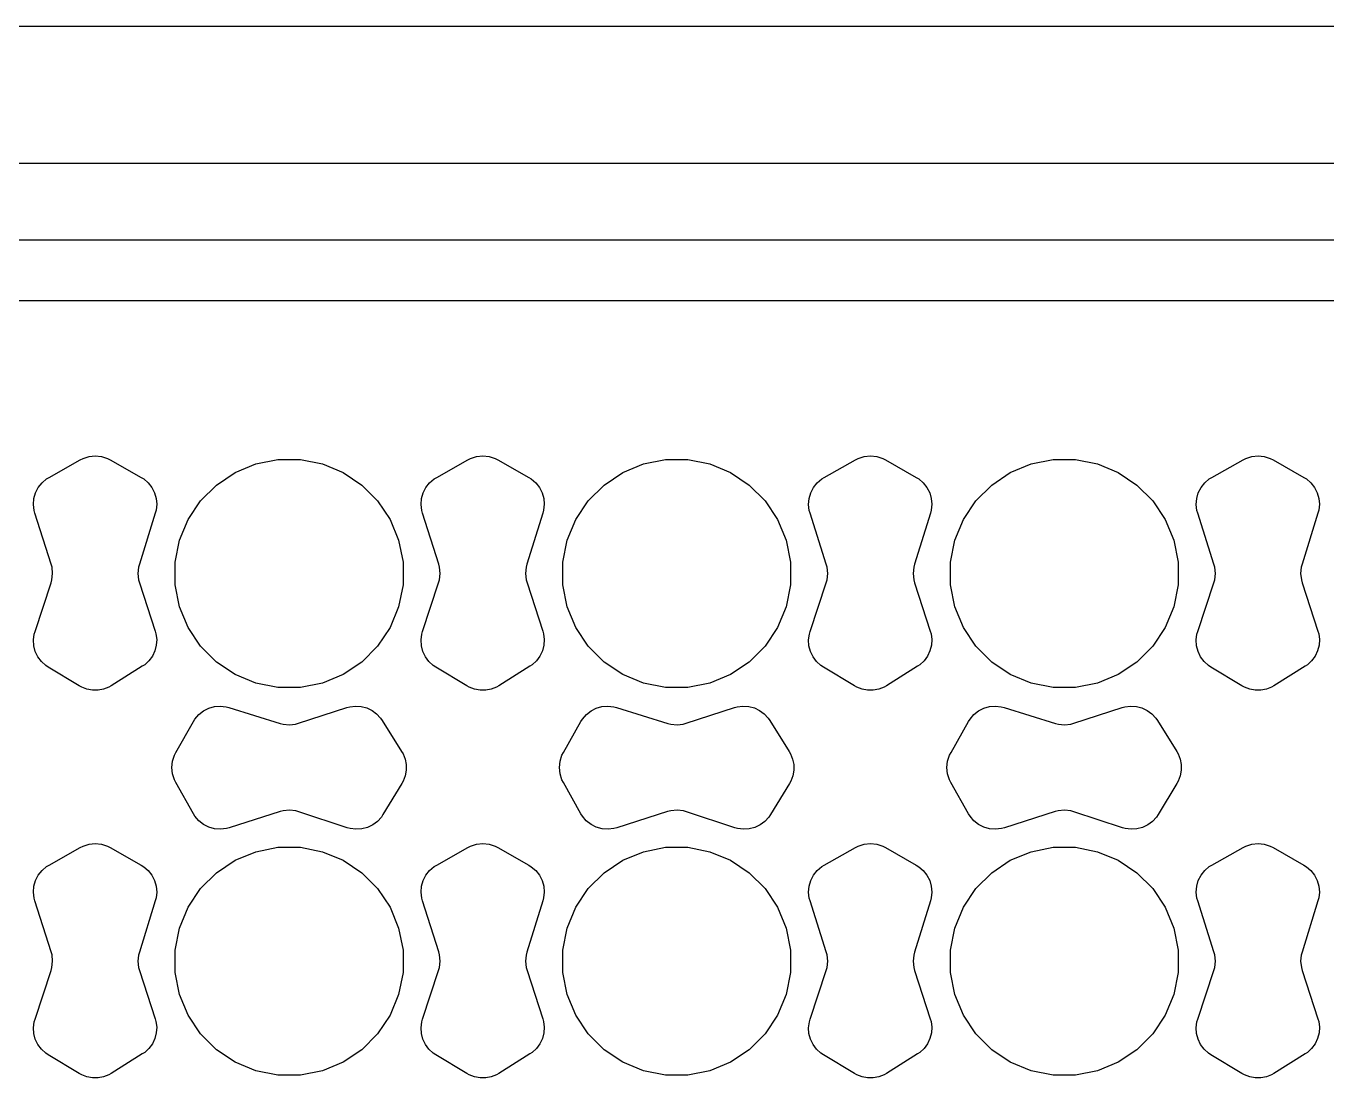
# Model space of a CAD drawing. Header units: millimetres. Extents: x 69 to 174, y -160 to -92.
# Drawn here: x 133.48 to 142, y -98.92 to -92.03 of the extents above; entities that cross this region are included whole.
import ezdxf

# ---------------------------------------------------------------- set-up
doc = ezdxf.new("R2010")
doc.units = ezdxf.units.MM
doc.layers.add('Front', color=13, linetype='CONTINUOUS', true_color=0xc83434)

msp = doc.modelspace()

# ---------------------------------------------------------------- linework, layer by layer
at = {"layer": 'Front', "linetype": 'CONTINUOUS'}
for p, q in [((70.235092, -92.0289), (172.534908, -92.0289)), ((166.520105, -92.9295), (111.308136, -92.9295)), ((111.239143, -93.43), (166.451112, -93.43)), ((166.36827, -93.83), (111.239143, -93.83)), ((133.629016, -94.986125), (133.833485, -94.871255)), ((133.833485, -94.871255), (133.851686, -94.861613)), ((133.851686, -94.861613), (133.890954, -94.849202)), ((133.890954, -94.849202), (133.931929, -94.845074)), ((133.931929, -94.845074), (133.972883, -94.849402)), ((133.972883, -94.849402), (134.01209, -94.862004)), ((134.01209, -94.862004), (134.030246, -94.871731)), ((134.030246, -94.871731), (134.232259, -94.986511)), ((134.984286, -94.898204), (135.128487, -94.86952)), ((135.128487, -94.86952), (135.275513, -94.86952)), ((135.275513, -94.86952), (135.419714, -94.898204)), ((136.169016, -94.986125), (136.373485, -94.871255)), ((136.373485, -94.871255), (136.391686, -94.861613)), ((136.391686, -94.861613), (136.430954, -94.849202)), ((136.430954, -94.849202), (136.471929, -94.845074)), ((136.471929, -94.845074), (136.512883, -94.849402)), ((136.512883, -94.849402), (136.55209, -94.862004)), ((136.55209, -94.862004), (136.570246, -94.871731)), ((136.570246, -94.871731), (136.772259, -94.986511)), ((137.524286, -94.898204), (137.668487, -94.86952)), ((137.668487, -94.86952), (137.815513, -94.86952)), ((137.815513, -94.86952), (137.959714, -94.898204)), ((138.709016, -94.986125), (138.913485, -94.871255)), ((138.913485, -94.871255), (138.931686, -94.861613)), ((138.931686, -94.861613), (138.970954, -94.849202)), ((138.970954, -94.849202), (139.011929, -94.845074)), ((139.011929, -94.845074), (139.052883, -94.849402)), ((139.052883, -94.849402), (139.09209, -94.862004)), ((139.09209, -94.862004), (139.110246, -94.871731)), ((139.110246, -94.871731), (139.312259, -94.986511)), ((140.064286, -94.898204), (140.208487, -94.86952)), ((140.208487, -94.86952), (140.355513, -94.86952)), ((140.355513, -94.86952), (140.499714, -94.898204)), ((141.249016, -94.986125), (141.453485, -94.871255)), ((141.453485, -94.871255), (141.471686, -94.861613)), ((141.471686, -94.861613), (141.510954, -94.849202)), ((141.510954, -94.849202), (141.551929, -94.845074)), ((141.551929, -94.845074), (141.592883, -94.849402)), ((141.592883, -94.849402), (141.63209, -94.862004)), ((141.63209, -94.862004), (141.650246, -94.871731)), ((141.650246, -94.871731), (141.852259, -94.986511)), ((134.726205, -95.036151), (134.848452, -94.954468)), ((134.848452, -94.954468), (134.984286, -94.898204)), ((135.419714, -94.898204), (135.555548, -94.954468)), ((135.555548, -94.954468), (135.677795, -95.036151)), ((137.266205, -95.036151), (137.388452, -94.954468)), ((137.388452, -94.954468), (137.524286, -94.898204)), ((137.959714, -94.898204), (138.095548, -94.954468)), ((138.095548, -94.954468), (138.217795, -95.036151)), ((139.806205, -95.036151), (139.928452, -94.954468)), ((139.928452, -94.954468), (140.064286, -94.898204)), ((140.499714, -94.898204), (140.635548, -94.954468)), ((140.635548, -94.954468), (140.757795, -95.036151)), ((133.540465, -95.086983), (133.558275, -95.052189)), ((133.558275, -95.052189), (133.582498, -95.021511)), ((133.582498, -95.021511), (133.612212, -94.996116)), ((133.612212, -94.996116), (133.629016, -94.986125)), ((134.232259, -94.986511), (134.24887, -94.996465)), ((134.24887, -94.996465), (134.278234, -95.021702)), ((134.278234, -95.021702), (134.3022, -95.052113)), ((134.3022, -95.052113), (134.319872, -95.086563)), ((134.622242, -95.140114), (134.726205, -95.036151)), ((135.677795, -95.036151), (135.781758, -95.140114)), ((136.080465, -95.086983), (136.098275, -95.052189)), ((136.098275, -95.052189), (136.122498, -95.021511)), ((136.122498, -95.021511), (136.152212, -94.996116)), ((136.152212, -94.996116), (136.169016, -94.986125)), ((136.772259, -94.986511), (136.78887, -94.996465)), ((136.78887, -94.996465), (136.818234, -95.021702)), ((136.818234, -95.021702), (136.8422, -95.052113)), ((136.8422, -95.052113), (136.859872, -95.086563)), ((137.162242, -95.140114), (137.266205, -95.036151)), ((138.217795, -95.036151), (138.321758, -95.140114)), ((138.620465, -95.086983), (138.638275, -95.052189)), ((138.638275, -95.052189), (138.662498, -95.021511)), ((138.662498, -95.021511), (138.692212, -94.996116)), ((138.692212, -94.996116), (138.709016, -94.986125)), ((139.312259, -94.986511), (139.32887, -94.996465)), ((139.32887, -94.996465), (139.358234, -95.021702)), ((139.358234, -95.021702), (139.3822, -95.052113)), ((139.3822, -95.052113), (139.399872, -95.086563)), ((139.702242, -95.140114), (139.806205, -95.036151)), ((140.757795, -95.036151), (140.861758, -95.140114)), ((141.160465, -95.086983), (141.178275, -95.052189)), ((141.178275, -95.052189), (141.202498, -95.021511)), ((141.202498, -95.021511), (141.232212, -94.996116)), ((141.232212, -94.996116), (141.249016, -94.986125)), ((141.852259, -94.986511), (141.86887, -94.996465)), ((141.86887, -94.996465), (141.898234, -95.021702)), ((141.898234, -95.021702), (141.9222, -95.052113)), ((141.9222, -95.052113), (141.939872, -95.086563)), ((133.52652, -95.163527), (133.529744, -95.124572)), ((133.529744, -95.124572), (133.540465, -95.086983)), ((134.319872, -95.086563), (134.330592, -95.123769)), ((134.330592, -95.123769), (134.333959, -95.162341)), ((134.540559, -95.262361), (134.622242, -95.140114)), ((135.781758, -95.140114), (135.863441, -95.262361)), ((136.06652, -95.163527), (136.069744, -95.124572)), ((136.069744, -95.124572), (136.080465, -95.086983)), ((136.859872, -95.086563), (136.870592, -95.123769)), ((136.870592, -95.123769), (136.873959, -95.162341)), ((137.080559, -95.262361), (137.162242, -95.140114)), ((138.321758, -95.140114), (138.403441, -95.262361)), ((138.60652, -95.163527), (138.609744, -95.124572)), ((138.609744, -95.124572), (138.620465, -95.086983)), ((139.399872, -95.086563), (139.410592, -95.123769)), ((139.410592, -95.123769), (139.413959, -95.162341)), ((139.620559, -95.262361), (139.702242, -95.140114)), ((140.861758, -95.140114), (140.943441, -95.262361)), ((141.14652, -95.163527), (141.149744, -95.124572)), ((141.149744, -95.124572), (141.160465, -95.086983)), ((141.939872, -95.086563), (141.950592, -95.123769)), ((141.950592, -95.123769), (141.953959, -95.162341)), ((133.530915, -95.202367), (133.52652, -95.163527)), ((133.53639, -95.221134), (133.530915, -95.202367)), ((133.642342, -95.554126), (133.53639, -95.221134)), ((134.324538, -95.219463), (134.220689, -95.555445)), ((134.329849, -95.200841), (134.324538, -95.219463)), ((134.333959, -95.162341), (134.329849, -95.200841)), ((136.070915, -95.202367), (136.06652, -95.163527)), ((136.07639, -95.221134), (136.070915, -95.202367)), ((136.182342, -95.554126), (136.07639, -95.221134)), ((136.864538, -95.219463), (136.760689, -95.555445)), ((136.869849, -95.200841), (136.864538, -95.219463)), ((136.873959, -95.162341), (136.869849, -95.200841)), ((138.610915, -95.202367), (138.60652, -95.163527)), ((138.61639, -95.221134), (138.610915, -95.202367)), ((138.722342, -95.554126), (138.61639, -95.221134)), ((139.404538, -95.219463), (139.300689, -95.555445)), ((139.409849, -95.200841), (139.404538, -95.219463)), ((139.413959, -95.162341), (139.409849, -95.200841)), ((141.150915, -95.202367), (141.14652, -95.163527)), ((141.15639, -95.221134), (141.150915, -95.202367)), ((141.262342, -95.554126), (141.15639, -95.221134)), ((141.944538, -95.219463), (141.840689, -95.555445)), ((141.949849, -95.200841), (141.944538, -95.219463)), ((141.953959, -95.162341), (141.949849, -95.200841)), ((134.484295, -95.398195), (134.540559, -95.262361)), ((135.863441, -95.262361), (135.919705, -95.398195)), ((137.024295, -95.398195), (137.080559, -95.262361)), ((138.403441, -95.262361), (138.459705, -95.398195)), ((139.564295, -95.398195), (139.620559, -95.262361)), ((140.943441, -95.262361), (140.999705, -95.398195)), ((134.455611, -95.542396), (134.484295, -95.398195)), ((135.919705, -95.398195), (135.948389, -95.542396)), ((136.995611, -95.542396), (137.024295, -95.398195)), ((138.459705, -95.398195), (138.488389, -95.542396)), ((139.535611, -95.542396), (139.564295, -95.398195)), ((140.999705, -95.398195), (141.028389, -95.542396)), ((133.648166, -95.574225), (133.642342, -95.554126)), ((133.652305, -95.615857), (133.648166, -95.574225)), ((134.215122, -95.575131), (134.211224, -95.615848)), ((134.220689, -95.555445), (134.215122, -95.575131)), ((134.455611, -95.689422), (134.455611, -95.542396)), ((135.948389, -95.542396), (135.948389, -95.689422)), ((136.188166, -95.574225), (136.182342, -95.554126)), ((136.192305, -95.615857), (136.188166, -95.574225)), ((136.755122, -95.575131), (136.751224, -95.615848)), ((136.760689, -95.555445), (136.755122, -95.575131)), ((136.995611, -95.689422), (136.995611, -95.542396)), ((138.488389, -95.542396), (138.488389, -95.689422)), ((138.728166, -95.574225), (138.722342, -95.554126)), ((138.732305, -95.615857), (138.728166, -95.574225)), ((139.295122, -95.575131), (139.291224, -95.615848)), ((139.300689, -95.555445), (139.295122, -95.575131)), ((139.535611, -95.689422), (139.535611, -95.542396)), ((141.028389, -95.542396), (141.028389, -95.689422)), ((141.268166, -95.574225), (141.262342, -95.554126)), ((141.272305, -95.615857), (141.268166, -95.574225)), ((141.835122, -95.575131), (141.831224, -95.615848)), ((141.840689, -95.555445), (141.835122, -95.575131)), ((133.641672, -95.677475), (133.647715, -95.657441)), ((133.647715, -95.657441), (133.652305, -95.615857)), ((134.211224, -95.615848), (134.215666, -95.656509)), ((134.215666, -95.656509), (134.221496, -95.676118)), ((136.181672, -95.677475), (136.187715, -95.657441)), ((136.187715, -95.657441), (136.192305, -95.615857)), ((136.751224, -95.615848), (136.755666, -95.656509)), ((136.755666, -95.656509), (136.761496, -95.676118)), ((138.721672, -95.677475), (138.727715, -95.657441)), ((138.727715, -95.657441), (138.732305, -95.615857)), ((139.291224, -95.615848), (139.295666, -95.656509)), ((139.295666, -95.656509), (139.301496, -95.676118)), ((141.261672, -95.677475), (141.267715, -95.657441)), ((141.267715, -95.657441), (141.272305, -95.615857)), ((141.831224, -95.615848), (141.835666, -95.656509)), ((141.835666, -95.656509), (141.841496, -95.676118)), ((133.536903, -95.994774), (133.641672, -95.677475)), ((134.221496, -95.676118), (134.323918, -95.992419)), ((134.484295, -95.833623), (134.455611, -95.689422)), ((135.948389, -95.689422), (135.919705, -95.833623)), ((136.076903, -95.994774), (136.181672, -95.677475)), ((136.761496, -95.676118), (136.863918, -95.992419)), ((137.024295, -95.833623), (136.995611, -95.689422)), ((138.488389, -95.689422), (138.459705, -95.833623)), ((138.616903, -95.994774), (138.721672, -95.677475)), ((139.301496, -95.676118), (139.403918, -95.992419)), ((139.564295, -95.833623), (139.535611, -95.689422)), ((141.028389, -95.689422), (140.999705, -95.833623)), ((141.156903, -95.994774), (141.261672, -95.677475)), ((141.841496, -95.676118), (141.943918, -95.992419)), ((134.540559, -95.969457), (134.484295, -95.833623)), ((135.919705, -95.833623), (135.863441, -95.969457)), ((137.080559, -95.969457), (137.024295, -95.833623)), ((138.459705, -95.833623), (138.403441, -95.969457)), ((139.620559, -95.969457), (139.564295, -95.833623)), ((140.999705, -95.833623), (140.943441, -95.969457)), ((133.531314, -96.01317), (133.536903, -95.994774)), ((134.323918, -95.992419), (134.329334, -96.010582)), ((134.622242, -96.091704), (134.540559, -95.969457)), ((135.863441, -95.969457), (135.781758, -96.091704)), ((136.071314, -96.01317), (136.076903, -95.994774)), ((136.863918, -95.992419), (136.869334, -96.010582)), ((137.162242, -96.091704), (137.080559, -95.969457)), ((138.403441, -95.969457), (138.321758, -96.091704)), ((138.611314, -96.01317), (138.616903, -95.994774)), ((139.403918, -95.992419), (139.409334, -96.010582)), ((139.702242, -96.091704), (139.620559, -95.969457)), ((140.943441, -95.969457), (140.861758, -96.091704)), ((141.151314, -96.01317), (141.156903, -95.994774)), ((141.943918, -95.992419), (141.949334, -96.010582)), ((133.526445, -96.051303), (133.531314, -96.01317)), ((133.528945, -96.089664), (133.526445, -96.051303)), ((134.331532, -96.086004), (134.321978, -96.122677)), ((134.329334, -96.010582), (134.334014, -96.048189)), ((134.334014, -96.048189), (134.331532, -96.086004)), ((136.066445, -96.051303), (136.071314, -96.01317)), ((136.068945, -96.089664), (136.066445, -96.051303)), ((136.871532, -96.086004), (136.861978, -96.122677)), ((136.869334, -96.010582), (136.874014, -96.048189)), ((136.874014, -96.048189), (136.871532, -96.086004)), ((138.606445, -96.051303), (138.611314, -96.01317)), ((138.608945, -96.089664), (138.606445, -96.051303)), ((139.411532, -96.086004), (139.401978, -96.122677)), ((139.409334, -96.010582), (139.414014, -96.048189)), ((139.414014, -96.048189), (139.411532, -96.086004)), ((141.146445, -96.051303), (141.151314, -96.01317)), ((141.148945, -96.089664), (141.146445, -96.051303)), ((141.951532, -96.086004), (141.941978, -96.122677)), ((141.949334, -96.010582), (141.954014, -96.048189)), ((141.954014, -96.048189), (141.951532, -96.086004)), ((133.538721, -96.126843), (133.528945, -96.089664)), ((133.555415, -96.161471), (133.538721, -96.126843)), ((133.578413, -96.192276), (133.555415, -96.161471)), ((134.305693, -96.156896), (134.283258, -96.187438)), ((134.321978, -96.122677), (134.305693, -96.156896)), ((134.726205, -96.195667), (134.622242, -96.091704)), ((135.781758, -96.091704), (135.677795, -96.195667)), ((136.078721, -96.126843), (136.068945, -96.089664)), ((136.095415, -96.161471), (136.078721, -96.126843)), ((136.118413, -96.192276), (136.095415, -96.161471)), ((136.845693, -96.156896), (136.823258, -96.187438)), ((136.861978, -96.122677), (136.845693, -96.156896)), ((137.266205, -96.195667), (137.162242, -96.091704)), ((138.321758, -96.091704), (138.217795, -96.195667)), ((138.618721, -96.126843), (138.608945, -96.089664)), ((138.635415, -96.161471), (138.618721, -96.126843)), ((138.658413, -96.192276), (138.635415, -96.161471)), ((139.385693, -96.156896), (139.363258, -96.187438)), ((139.401978, -96.122677), (139.385693, -96.156896)), ((139.806205, -96.195667), (139.702242, -96.091704)), ((140.861758, -96.091704), (140.757795, -96.195667)), ((141.158721, -96.126843), (141.148945, -96.089664)), ((141.175415, -96.161471), (141.158721, -96.126843)), ((141.198413, -96.192276), (141.175415, -96.161471)), ((141.925693, -96.156896), (141.903258, -96.187438)), ((141.941978, -96.122677), (141.925693, -96.156896)), ((133.606868, -96.218124), (133.578413, -96.192276)), ((133.623073, -96.22847), (133.606868, -96.218124)), ((133.8267, -96.352019), (133.623073, -96.22847)), ((134.239644, -96.223632), (134.036446, -96.350631)), ((134.255477, -96.213213), (134.239644, -96.223632)), ((134.283258, -96.187438), (134.255477, -96.213213)), ((134.848452, -96.27735), (134.726205, -96.195667)), ((135.677795, -96.195667), (135.555548, -96.27735)), ((136.146868, -96.218124), (136.118413, -96.192276)), ((136.163073, -96.22847), (136.146868, -96.218124)), ((136.3667, -96.352019), (136.163073, -96.22847)), ((136.779644, -96.223632), (136.576446, -96.350631)), ((136.795477, -96.213213), (136.779644, -96.223632)), ((136.823258, -96.187438), (136.795477, -96.213213)), ((137.388452, -96.27735), (137.266205, -96.195667)), ((138.217795, -96.195667), (138.095548, -96.27735)), ((138.686868, -96.218124), (138.658413, -96.192276)), ((138.703073, -96.22847), (138.686868, -96.218124)), ((138.9067, -96.352019), (138.703073, -96.22847)), ((139.319644, -96.223632), (139.116446, -96.350631)), ((139.335477, -96.213213), (139.319644, -96.223632)), ((139.363258, -96.187438), (139.335477, -96.213213)), ((139.928452, -96.27735), (139.806205, -96.195667)), ((140.757795, -96.195667), (140.635548, -96.27735)), ((141.226868, -96.218124), (141.198413, -96.192276)), ((141.243073, -96.22847), (141.226868, -96.218124)), ((141.4467, -96.352019), (141.243073, -96.22847)), ((141.859644, -96.223632), (141.656446, -96.350631)), ((141.875477, -96.213213), (141.859644, -96.223632)), ((141.903258, -96.187438), (141.875477, -96.213213)), ((134.984286, -96.333614), (134.848452, -96.27735)), ((135.128487, -96.362298), (134.984286, -96.333614)), ((135.419714, -96.333614), (135.275513, -96.362298)), ((135.555548, -96.27735), (135.419714, -96.333614)), ((137.524286, -96.333614), (137.388452, -96.27735)), ((137.668487, -96.362298), (137.524286, -96.333614)), ((137.959714, -96.333614), (137.815513, -96.362298)), ((138.095548, -96.27735), (137.959714, -96.333614)), ((140.064286, -96.333614), (139.928452, -96.27735)), ((140.208487, -96.362298), (140.064286, -96.333614)), ((140.499714, -96.333614), (140.355513, -96.362298)), ((140.635548, -96.27735), (140.499714, -96.333614)), ((133.842661, -96.361208), (133.8267, -96.352019)), ((133.877108, -96.374228), (133.842661, -96.361208)), ((133.913355, -96.380726), (133.877108, -96.374228)), ((133.950179, -96.380483), (133.913355, -96.380726)), ((133.986338, -96.373507), (133.950179, -96.380483)), ((134.02061, -96.360034), (133.986338, -96.373507)), ((134.036446, -96.350631), (134.02061, -96.360034)), ((135.275513, -96.362298), (135.128487, -96.362298)), ((136.382661, -96.361208), (136.3667, -96.352019)), ((136.417108, -96.374228), (136.382661, -96.361208)), ((136.453355, -96.380726), (136.417108, -96.374228)), ((136.490179, -96.380483), (136.453355, -96.380726)), ((136.526338, -96.373507), (136.490179, -96.380483)), ((136.56061, -96.360034), (136.526338, -96.373507)), ((136.576446, -96.350631), (136.56061, -96.360034)), ((137.815513, -96.362298), (137.668487, -96.362298)), ((138.922661, -96.361208), (138.9067, -96.352019)), ((138.957108, -96.374228), (138.922661, -96.361208)), ((138.993355, -96.380726), (138.957108, -96.374228)), ((139.030179, -96.380483), (138.993355, -96.380726)), ((139.066338, -96.373507), (139.030179, -96.380483)), ((139.10061, -96.360034), (139.066338, -96.373507)), ((139.116446, -96.350631), (139.10061, -96.360034)), ((140.355513, -96.362298), (140.208487, -96.362298)), ((141.462661, -96.361208), (141.4467, -96.352019)), ((141.497108, -96.374228), (141.462661, -96.361208)), ((141.533355, -96.380726), (141.497108, -96.374228)), ((141.570179, -96.380483), (141.533355, -96.380726)), ((141.606338, -96.373507), (141.570179, -96.380483)), ((141.64061, -96.360034), (141.606338, -96.373507)), ((141.656446, -96.350631), (141.64061, -96.360034)), ((134.640375, -96.515957), (134.674826, -96.498287)), ((134.674826, -96.498287), (134.712032, -96.487572)), ((134.712032, -96.487572), (134.750604, -96.484211)), ((134.750604, -96.484211), (134.789102, -96.48833)), ((134.789102, -96.48833), (134.80773, -96.493619)), ((134.80773, -96.493619), (135.143712, -96.597468)), ((135.264385, -96.596661), (135.580686, -96.494239)), ((135.580686, -96.494239), (135.598849, -96.488823)), ((135.598849, -96.488823), (135.636456, -96.484142)), ((135.636456, -96.484142), (135.674272, -96.486623)), ((135.674272, -96.486623), (135.710945, -96.496177)), ((135.710945, -96.496177), (135.745164, -96.512462)), ((135.745164, -96.512462), (135.775707, -96.534897)), ((137.180375, -96.515957), (137.214826, -96.498287)), ((137.214826, -96.498287), (137.252032, -96.487572)), ((137.252032, -96.487572), (137.290604, -96.484211)), ((137.290604, -96.484211), (137.329102, -96.48833)), ((137.329102, -96.48833), (137.34773, -96.493619)), ((137.34773, -96.493619), (137.683712, -96.597468)), ((137.804385, -96.596661), (138.120686, -96.494239)), ((138.120686, -96.494239), (138.138849, -96.488823)), ((138.138849, -96.488823), (138.176456, -96.484142)), ((138.176456, -96.484142), (138.214272, -96.486623)), ((138.214272, -96.486623), (138.250945, -96.496177)), ((138.250945, -96.496177), (138.285164, -96.512462)), ((138.285164, -96.512462), (138.315707, -96.534897)), ((139.720375, -96.515957), (139.754826, -96.498287)), ((139.754826, -96.498287), (139.792032, -96.487572)), ((139.792032, -96.487572), (139.830604, -96.484211)), ((139.830604, -96.484211), (139.869102, -96.48833)), ((139.869102, -96.48833), (139.88773, -96.493619)), ((139.88773, -96.493619), (140.223712, -96.597468)), ((140.344385, -96.596661), (140.660686, -96.494239)), ((140.660686, -96.494239), (140.678849, -96.488823)), ((140.678849, -96.488823), (140.716456, -96.484142)), ((140.716456, -96.484142), (140.754272, -96.486623)), ((140.754272, -96.486623), (140.790945, -96.496177)), ((140.790945, -96.496177), (140.825164, -96.512462)), ((140.825164, -96.512462), (140.855707, -96.534897)), ((134.459998, -96.787911), (134.574778, -96.585898)), ((134.574778, -96.585898), (134.584731, -96.569287)), ((134.584731, -96.569287), (134.609965, -96.539922)), ((134.609965, -96.539922), (134.640375, -96.515957)), ((135.143712, -96.597468), (135.163398, -96.603035)), ((135.244776, -96.602491), (135.264385, -96.596661)), ((135.775707, -96.534897), (135.801481, -96.562679)), ((135.801481, -96.562679), (135.811899, -96.578513)), ((135.811899, -96.578513), (135.938898, -96.781711)), ((136.999998, -96.787911), (137.114778, -96.585898)), ((137.114778, -96.585898), (137.124731, -96.569287)), ((137.124731, -96.569287), (137.149965, -96.539922)), ((137.149965, -96.539922), (137.180375, -96.515957)), ((137.683712, -96.597468), (137.703398, -96.603035)), ((137.784776, -96.602491), (137.804385, -96.596661)), ((138.315707, -96.534897), (138.341481, -96.562679)), ((138.341481, -96.562679), (138.351899, -96.578513)), ((138.351899, -96.578513), (138.478898, -96.781711)), ((139.539998, -96.787911), (139.654778, -96.585898)), ((139.654778, -96.585898), (139.664731, -96.569287)), ((139.664731, -96.569287), (139.689965, -96.539922)), ((139.689965, -96.539922), (139.720375, -96.515957)), ((140.223712, -96.597468), (140.243398, -96.603035)), ((140.324776, -96.602491), (140.344385, -96.596661)), ((140.855707, -96.534897), (140.881481, -96.562679)), ((140.881481, -96.562679), (140.891899, -96.578513)), ((140.891899, -96.578513), (141.018898, -96.781711)), ((135.163398, -96.603035), (135.204114, -96.606934)), ((135.204114, -96.606934), (135.244776, -96.602491)), ((137.703398, -96.603035), (137.744114, -96.606934)), ((137.744114, -96.606934), (137.784776, -96.602491)), ((140.243398, -96.603035), (140.284114, -96.606934)), ((140.284114, -96.606934), (140.324776, -96.602491)), ((134.433339, -96.886228), (134.437667, -96.845273)), ((134.437667, -96.845273), (134.450268, -96.806066)), ((134.450268, -96.806066), (134.459998, -96.787911)), ((135.938898, -96.781711), (135.9483, -96.797547)), ((135.9483, -96.797547), (135.961774, -96.831819)), ((135.961774, -96.831819), (135.96875, -96.867978)), ((136.973339, -96.886228), (136.977667, -96.845273)), ((136.977667, -96.845273), (136.990268, -96.806066)), ((136.990268, -96.806066), (136.999998, -96.787911)), ((138.478898, -96.781711), (138.4883, -96.797547)), ((138.4883, -96.797547), (138.501774, -96.831819)), ((138.501774, -96.831819), (138.50875, -96.867978)), ((139.513339, -96.886228), (139.517667, -96.845273)), ((139.517667, -96.845273), (139.530268, -96.806066)), ((139.530268, -96.806066), (139.539998, -96.787911)), ((141.018898, -96.781711), (141.0283, -96.797547)), ((141.0283, -96.797547), (141.041774, -96.831819)), ((141.041774, -96.831819), (141.04875, -96.867978)), ((134.437468, -96.927203), (134.433339, -96.886228)), ((134.44988, -96.96647), (134.437468, -96.927203)), ((135.968993, -96.904802), (135.962495, -96.94105)), ((135.96875, -96.867978), (135.968993, -96.904802)), ((136.977468, -96.927203), (136.973339, -96.886228)), ((136.98988, -96.96647), (136.977468, -96.927203)), ((138.508993, -96.904802), (138.502495, -96.94105)), ((138.50875, -96.867978), (138.508993, -96.904802)), ((139.517468, -96.927203), (139.513339, -96.886228)), ((139.52988, -96.96647), (139.517468, -96.927203)), ((141.048993, -96.904802), (141.042495, -96.94105)), ((141.04875, -96.867978), (141.048993, -96.904802)), ((134.459522, -96.984672), (134.44988, -96.96647)), ((134.574392, -97.189141), (134.459522, -96.984672)), ((135.940286, -96.991457), (135.816737, -97.195084)), ((135.949477, -96.975497), (135.940286, -96.991457)), ((135.962495, -96.94105), (135.949477, -96.975497)), ((136.999522, -96.984672), (136.98988, -96.96647)), ((137.114392, -97.189141), (136.999522, -96.984672)), ((138.480286, -96.991457), (138.356737, -97.195084)), ((138.489477, -96.975497), (138.480286, -96.991457)), ((138.502495, -96.94105), (138.489477, -96.975497)), ((139.539522, -96.984672), (139.52988, -96.96647)), ((139.654392, -97.189141), (139.539522, -96.984672)), ((141.020286, -96.991457), (140.896737, -97.195084)), ((141.029477, -96.975497), (141.020286, -96.991457)), ((141.042495, -96.94105), (141.029477, -96.975497)), ((134.584378, -97.205948), (134.574392, -97.189141)), ((135.142393, -97.175815), (134.809401, -97.281767)), ((135.162491, -97.16999), (135.142393, -97.175815)), ((135.204123, -97.165852), (135.162491, -97.16999)), ((135.245708, -97.170442), (135.204123, -97.165852)), ((135.265742, -97.176485), (135.245708, -97.170442)), ((135.583041, -97.281254), (135.265742, -97.176485)), ((135.816737, -97.195084), (135.80639, -97.21129)), ((137.124378, -97.205948), (137.114392, -97.189141)), ((137.682393, -97.175815), (137.349401, -97.281767)), ((137.702491, -97.16999), (137.682393, -97.175815)), ((137.744123, -97.165852), (137.702491, -97.16999)), ((137.785708, -97.170442), (137.744123, -97.165852)), ((137.805742, -97.176485), (137.785708, -97.170442)), ((138.123041, -97.281254), (137.805742, -97.176485)), ((138.356737, -97.195084), (138.34639, -97.21129)), ((139.664378, -97.205948), (139.654392, -97.189141)), ((140.222393, -97.175815), (139.889401, -97.281767)), ((140.242491, -97.16999), (140.222393, -97.175815)), ((140.284123, -97.165852), (140.242491, -97.16999)), ((140.325708, -97.170442), (140.284123, -97.165852)), ((140.345742, -97.176485), (140.325708, -97.170442)), ((140.663041, -97.281254), (140.345742, -97.176485)), ((140.896737, -97.195084), (140.88639, -97.21129)), ((134.609775, -97.235661), (134.584378, -97.205948)), ((134.640454, -97.259882), (134.609775, -97.235661)), ((134.675249, -97.277691), (134.640454, -97.259882)), ((134.712838, -97.288412), (134.675249, -97.277691)), ((135.715108, -97.279442), (135.677929, -97.289223)), ((135.749737, -97.262746), (135.715108, -97.279442)), ((135.780542, -97.239746), (135.749737, -97.262746)), ((135.80639, -97.21129), (135.780542, -97.239746)), ((137.149775, -97.235661), (137.124378, -97.205948)), ((137.180454, -97.259882), (137.149775, -97.235661)), ((137.215249, -97.277691), (137.180454, -97.259882)), ((137.252838, -97.288412), (137.215249, -97.277691)), ((138.255108, -97.279442), (138.217929, -97.289223)), ((138.289737, -97.262746), (138.255108, -97.279442)), ((138.320542, -97.239746), (138.289737, -97.262746)), ((138.34639, -97.21129), (138.320542, -97.239746)), ((139.689775, -97.235661), (139.664378, -97.205948)), ((139.720454, -97.259882), (139.689775, -97.235661)), ((139.755249, -97.277691), (139.720454, -97.259882)), ((139.792838, -97.288412), (139.755249, -97.277691)), ((140.795108, -97.279442), (140.757929, -97.289223)), ((140.829737, -97.262746), (140.795108, -97.279442)), ((140.860542, -97.239746), (140.829737, -97.262746)), ((140.88639, -97.21129), (140.860542, -97.239746)), ((134.751793, -97.291636), (134.712838, -97.288412)), ((134.790633, -97.287242), (134.751793, -97.291636)), ((134.809401, -97.281767), (134.790633, -97.287242)), ((135.601432, -97.286862), (135.583041, -97.281254)), ((135.639567, -97.291727), (135.601432, -97.286862)), ((135.677929, -97.289223), (135.639567, -97.291727)), ((137.291793, -97.291636), (137.252838, -97.288412)), ((137.330633, -97.287242), (137.291793, -97.291636)), ((137.349401, -97.281767), (137.330633, -97.287242)), ((138.141432, -97.286862), (138.123041, -97.281254)), ((138.179567, -97.291727), (138.141432, -97.286862)), ((138.217929, -97.289223), (138.179567, -97.291727)), ((139.831793, -97.291636), (139.792838, -97.288412)), ((139.870633, -97.287242), (139.831793, -97.291636)), ((139.889401, -97.281767), (139.870633, -97.287242)), ((140.681432, -97.286862), (140.663041, -97.281254)), ((140.719567, -97.291727), (140.681432, -97.286862)), ((140.757929, -97.289223), (140.719567, -97.291727)), ((133.629016, -97.526125), (133.833485, -97.411255)), ((133.833485, -97.411255), (133.851686, -97.401613)), ((133.851686, -97.401613), (133.890954, -97.389202)), ((133.890954, -97.389202), (133.931929, -97.385074)), ((133.931929, -97.385074), (133.972883, -97.389402)), ((133.972883, -97.389402), (134.01209, -97.402004)), ((134.01209, -97.402004), (134.030246, -97.411731)), ((134.030246, -97.411731), (134.232259, -97.526511)), ((134.848452, -97.494468), (134.984286, -97.438204)), ((134.984286, -97.438204), (135.128487, -97.40952)), ((135.128487, -97.40952), (135.275513, -97.40952)), ((135.275513, -97.40952), (135.419714, -97.438204)), ((135.419714, -97.438204), (135.555548, -97.494468)), ((136.169016, -97.526125), (136.373485, -97.411255)), ((136.373485, -97.411255), (136.391686, -97.401613)), ((136.391686, -97.401613), (136.430954, -97.389202)), ((136.430954, -97.389202), (136.471929, -97.385074)), ((136.471929, -97.385074), (136.512883, -97.389402)), ((136.512883, -97.389402), (136.55209, -97.402004)), ((136.55209, -97.402004), (136.570246, -97.411731)), ((136.570246, -97.411731), (136.772259, -97.526511)), ((137.388452, -97.494468), (137.524286, -97.438204)), ((137.524286, -97.438204), (137.668487, -97.40952)), ((137.668487, -97.40952), (137.815513, -97.40952)), ((137.815513, -97.40952), (137.959714, -97.438204)), ((137.959714, -97.438204), (138.095548, -97.494468)), ((138.709016, -97.526125), (138.913485, -97.411255)), ((138.913485, -97.411255), (138.931686, -97.401613)), ((138.931686, -97.401613), (138.970954, -97.389202)), ((138.970954, -97.389202), (139.011929, -97.385074)), ((139.011929, -97.385074), (139.052883, -97.389402)), ((139.052883, -97.389402), (139.09209, -97.402004)), ((139.09209, -97.402004), (139.110246, -97.411731)), ((139.110246, -97.411731), (139.312259, -97.526511)), ((139.928452, -97.494468), (140.064286, -97.438204)), ((140.064286, -97.438204), (140.208487, -97.40952)), ((140.208487, -97.40952), (140.355513, -97.40952)), ((140.355513, -97.40952), (140.499714, -97.438204)), ((140.499714, -97.438204), (140.635548, -97.494468)), ((141.249016, -97.526125), (141.453485, -97.411255)), ((141.453485, -97.411255), (141.471686, -97.401613)), ((141.471686, -97.401613), (141.510954, -97.389202)), ((141.510954, -97.389202), (141.551929, -97.385074)), ((141.551929, -97.385074), (141.592883, -97.389402)), ((141.592883, -97.389402), (141.63209, -97.402004)), ((141.63209, -97.402004), (141.650246, -97.411731)), ((141.650246, -97.411731), (141.852259, -97.526511)), ((133.582498, -97.561511), (133.612212, -97.536116)), ((133.612212, -97.536116), (133.629016, -97.526125)), ((134.232259, -97.526511), (134.24887, -97.536465)), ((134.24887, -97.536465), (134.278234, -97.561702)), ((134.726205, -97.576151), (134.848452, -97.494468)), ((135.555548, -97.494468), (135.677795, -97.576151)), ((136.122498, -97.561511), (136.152212, -97.536116)), ((136.152212, -97.536116), (136.169016, -97.526125)), ((136.772259, -97.526511), (136.78887, -97.536465)), ((136.78887, -97.536465), (136.818234, -97.561702)), ((137.266205, -97.576151), (137.388452, -97.494468)), ((138.095548, -97.494468), (138.217795, -97.576151)), ((138.662498, -97.561511), (138.692212, -97.536116)), ((138.692212, -97.536116), (138.709016, -97.526125)), ((139.312259, -97.526511), (139.32887, -97.536465)), ((139.32887, -97.536465), (139.358234, -97.561702)), ((139.806205, -97.576151), (139.928452, -97.494468)), ((140.635548, -97.494468), (140.757795, -97.576151)), ((141.202498, -97.561511), (141.232212, -97.536116)), ((141.232212, -97.536116), (141.249016, -97.526125)), ((141.852259, -97.526511), (141.86887, -97.536465)), ((141.86887, -97.536465), (141.898234, -97.561702)), ((133.540465, -97.626983), (133.558275, -97.592189)), ((133.558275, -97.592189), (133.582498, -97.561511)), ((134.278234, -97.561702), (134.3022, -97.592113)), ((134.3022, -97.592113), (134.319872, -97.626563)), ((134.622242, -97.680114), (134.726205, -97.576151)), ((135.677795, -97.576151), (135.781758, -97.680114)), ((136.080465, -97.626983), (136.098275, -97.592189)), ((136.098275, -97.592189), (136.122498, -97.561511)), ((136.818234, -97.561702), (136.8422, -97.592113)), ((136.8422, -97.592113), (136.859872, -97.626563)), ((137.162242, -97.680114), (137.266205, -97.576151)), ((138.217795, -97.576151), (138.321758, -97.680114)), ((138.620465, -97.626983), (138.638275, -97.592189)), ((138.638275, -97.592189), (138.662498, -97.561511)), ((139.358234, -97.561702), (139.3822, -97.592113)), ((139.3822, -97.592113), (139.399872, -97.626563)), ((139.702242, -97.680114), (139.806205, -97.576151)), ((140.757795, -97.576151), (140.861758, -97.680114)), ((141.160465, -97.626983), (141.178275, -97.592189)), ((141.178275, -97.592189), (141.202498, -97.561511)), ((141.898234, -97.561702), (141.9222, -97.592113)), ((141.9222, -97.592113), (141.939872, -97.626563)), ((133.52652, -97.703527), (133.529744, -97.664572)), ((133.530915, -97.742367), (133.52652, -97.703527)), ((133.529744, -97.664572), (133.540465, -97.626983)), ((134.319872, -97.626563), (134.330592, -97.663769)), ((134.333959, -97.702341), (134.329849, -97.740841)), ((134.330592, -97.663769), (134.333959, -97.702341)), ((134.540559, -97.802361), (134.622242, -97.680114)), ((135.781758, -97.680114), (135.863441, -97.802361)), ((136.06652, -97.703527), (136.069744, -97.664572)), ((136.070915, -97.742367), (136.06652, -97.703527)), ((136.069744, -97.664572), (136.080465, -97.626983)), ((136.859872, -97.626563), (136.870592, -97.663769)), ((136.873959, -97.702341), (136.869849, -97.740841)), ((136.870592, -97.663769), (136.873959, -97.702341)), ((137.080559, -97.802361), (137.162242, -97.680114)), ((138.321758, -97.680114), (138.403441, -97.802361)), ((138.60652, -97.703527), (138.609744, -97.664572)), ((138.610915, -97.742367), (138.60652, -97.703527)), ((138.609744, -97.664572), (138.620465, -97.626983)), ((139.399872, -97.626563), (139.410592, -97.663769)), ((139.413959, -97.702341), (139.409849, -97.740841)), ((139.410592, -97.663769), (139.413959, -97.702341)), ((139.620559, -97.802361), (139.702242, -97.680114)), ((140.861758, -97.680114), (140.943441, -97.802361)), ((141.14652, -97.703527), (141.149744, -97.664572)), ((141.150915, -97.742367), (141.14652, -97.703527)), ((141.149744, -97.664572), (141.160465, -97.626983)), ((141.939872, -97.626563), (141.950592, -97.663769)), ((141.953959, -97.702341), (141.949849, -97.740841)), ((141.950592, -97.663769), (141.953959, -97.702341)), ((133.53639, -97.761134), (133.530915, -97.742367)), ((133.642342, -98.094126), (133.53639, -97.761134)), ((134.324538, -97.759463), (134.220689, -98.095445)), ((134.329849, -97.740841), (134.324538, -97.759463)), ((136.07639, -97.761134), (136.070915, -97.742367)), ((136.182342, -98.094126), (136.07639, -97.761134)), ((136.864538, -97.759463), (136.760689, -98.095445)), ((136.869849, -97.740841), (136.864538, -97.759463)), ((138.61639, -97.761134), (138.610915, -97.742367)), ((138.722342, -98.094126), (138.61639, -97.761134)), ((139.404538, -97.759463), (139.300689, -98.095445)), ((139.409849, -97.740841), (139.404538, -97.759463)), ((141.15639, -97.761134), (141.150915, -97.742367)), ((141.262342, -98.094126), (141.15639, -97.761134)), ((141.944538, -97.759463), (141.840689, -98.095445)), ((141.949849, -97.740841), (141.944538, -97.759463)), ((134.484295, -97.938195), (134.540559, -97.802361)), ((135.863441, -97.802361), (135.919705, -97.938195)), ((137.024295, -97.938195), (137.080559, -97.802361)), ((138.403441, -97.802361), (138.459705, -97.938195)), ((139.564295, -97.938195), (139.620559, -97.802361)), ((140.943441, -97.802361), (140.999705, -97.938195)), ((134.455611, -98.082396), (134.484295, -97.938195)), ((135.919705, -97.938195), (135.948389, -98.082396)), ((136.995611, -98.082396), (137.024295, -97.938195)), ((138.459705, -97.938195), (138.488389, -98.082396)), ((139.535611, -98.082396), (139.564295, -97.938195)), ((140.999705, -97.938195), (141.028389, -98.082396)), ((133.648166, -98.114225), (133.642342, -98.094126)), ((133.652305, -98.155857), (133.648166, -98.114225)), ((134.215122, -98.115131), (134.211224, -98.155848)), ((134.220689, -98.095445), (134.215122, -98.115131)), ((134.455611, -98.229422), (134.455611, -98.082396)), ((135.948389, -98.082396), (135.948389, -98.229422)), ((136.188166, -98.114225), (136.182342, -98.094126)), ((136.192305, -98.155857), (136.188166, -98.114225)), ((136.755122, -98.115131), (136.751224, -98.155848)), ((136.760689, -98.095445), (136.755122, -98.115131)), ((136.995611, -98.229422), (136.995611, -98.082396)), ((138.488389, -98.082396), (138.488389, -98.229422)), ((138.728166, -98.114225), (138.722342, -98.094126)), ((138.732305, -98.155857), (138.728166, -98.114225)), ((139.295122, -98.115131), (139.291224, -98.155848)), ((139.300689, -98.095445), (139.295122, -98.115131)), ((139.535611, -98.229422), (139.535611, -98.082396)), ((141.028389, -98.082396), (141.028389, -98.229422)), ((141.268166, -98.114225), (141.262342, -98.094126)), ((141.272305, -98.155857), (141.268166, -98.114225)), ((141.835122, -98.115131), (141.831224, -98.155848)), ((141.840689, -98.095445), (141.835122, -98.115131)), ((133.536903, -98.534774), (133.641672, -98.217475)), ((133.641672, -98.217475), (133.647715, -98.197441)), ((133.647715, -98.197441), (133.652305, -98.155857)), ((134.211224, -98.155848), (134.215666, -98.196509)), ((134.215666, -98.196509), (134.221496, -98.216118)), ((134.221496, -98.216118), (134.323918, -98.532419)), ((136.076903, -98.534774), (136.181672, -98.217475)), ((136.181672, -98.217475), (136.187715, -98.197441)), ((136.187715, -98.197441), (136.192305, -98.155857)), ((136.751224, -98.155848), (136.755666, -98.196509)), ((136.755666, -98.196509), (136.761496, -98.216118)), ((136.761496, -98.216118), (136.863918, -98.532419)), ((138.616903, -98.534774), (138.721672, -98.217475)), ((138.721672, -98.217475), (138.727715, -98.197441)), ((138.727715, -98.197441), (138.732305, -98.155857)), ((139.291224, -98.155848), (139.295666, -98.196509)), ((139.295666, -98.196509), (139.301496, -98.216118)), ((139.301496, -98.216118), (139.403918, -98.532419)), ((141.156903, -98.534774), (141.261672, -98.217475)), ((141.261672, -98.217475), (141.267715, -98.197441)), ((141.267715, -98.197441), (141.272305, -98.155857)), ((141.831224, -98.155848), (141.835666, -98.196509)), ((141.835666, -98.196509), (141.841496, -98.216118)), ((141.841496, -98.216118), (141.943918, -98.532419)), ((134.484295, -98.373623), (134.455611, -98.229422)), ((135.948389, -98.229422), (135.919705, -98.373623)), ((137.024295, -98.373623), (136.995611, -98.229422)), ((138.488389, -98.229422), (138.459705, -98.373623)), ((139.564295, -98.373623), (139.535611, -98.229422)), ((141.028389, -98.229422), (140.999705, -98.373623)), ((134.540559, -98.509457), (134.484295, -98.373623)), ((135.919705, -98.373623), (135.863441, -98.509457)), ((137.080559, -98.509457), (137.024295, -98.373623)), ((138.459705, -98.373623), (138.403441, -98.509457)), ((139.620559, -98.509457), (139.564295, -98.373623)), ((140.999705, -98.373623), (140.943441, -98.509457)), ((133.526445, -98.591303), (133.531314, -98.55317)), ((133.531314, -98.55317), (133.536903, -98.534774)), ((134.323918, -98.532419), (134.329334, -98.550582)), ((134.329334, -98.550582), (134.334014, -98.588189)), ((134.622242, -98.631704), (134.540559, -98.509457)), ((135.863441, -98.509457), (135.781758, -98.631704)), ((136.066445, -98.591303), (136.071314, -98.55317)), ((136.071314, -98.55317), (136.076903, -98.534774)), ((136.863918, -98.532419), (136.869334, -98.550582)), ((136.869334, -98.550582), (136.874014, -98.588189)), ((137.162242, -98.631704), (137.080559, -98.509457)), ((138.403441, -98.509457), (138.321758, -98.631704)), ((138.606445, -98.591303), (138.611314, -98.55317)), ((138.611314, -98.55317), (138.616903, -98.534774)), ((139.403918, -98.532419), (139.409334, -98.550582)), ((139.409334, -98.550582), (139.414014, -98.588189)), ((139.702242, -98.631704), (139.620559, -98.509457)), ((140.943441, -98.509457), (140.861758, -98.631704)), ((141.146445, -98.591303), (141.151314, -98.55317)), ((141.151314, -98.55317), (141.156903, -98.534774)), ((141.943918, -98.532419), (141.949334, -98.550582)), ((141.949334, -98.550582), (141.954014, -98.588189)), ((133.528945, -98.629664), (133.526445, -98.591303)), ((133.538721, -98.666843), (133.528945, -98.629664)), ((134.331532, -98.626004), (134.321978, -98.662677)), ((134.334014, -98.588189), (134.331532, -98.626004)), ((134.726205, -98.735667), (134.622242, -98.631704)), ((135.781758, -98.631704), (135.677795, -98.735667)), ((136.068945, -98.629664), (136.066445, -98.591303)), ((136.078721, -98.666843), (136.068945, -98.629664)), ((136.871532, -98.626004), (136.861978, -98.662677)), ((136.874014, -98.588189), (136.871532, -98.626004)), ((137.266205, -98.735667), (137.162242, -98.631704)), ((138.321758, -98.631704), (138.217795, -98.735667)), ((138.608945, -98.629664), (138.606445, -98.591303)), ((138.618721, -98.666843), (138.608945, -98.629664)), ((139.411532, -98.626004), (139.401978, -98.662677)), ((139.414014, -98.588189), (139.411532, -98.626004)), ((139.806205, -98.735667), (139.702242, -98.631704)), ((140.861758, -98.631704), (140.757795, -98.735667)), ((141.148945, -98.629664), (141.146445, -98.591303)), ((141.158721, -98.666843), (141.148945, -98.629664)), ((141.951532, -98.626004), (141.941978, -98.662677)), ((141.954014, -98.588189), (141.951532, -98.626004)), ((133.555415, -98.701471), (133.538721, -98.666843)), ((133.578413, -98.732276), (133.555415, -98.701471)), ((134.283258, -98.727438), (134.255477, -98.753213)), ((134.305693, -98.696896), (134.283258, -98.727438)), ((134.321978, -98.662677), (134.305693, -98.696896)), ((136.095415, -98.701471), (136.078721, -98.666843)), ((136.118413, -98.732276), (136.095415, -98.701471)), ((136.823258, -98.727438), (136.795477, -98.753213)), ((136.845693, -98.696896), (136.823258, -98.727438)), ((136.861978, -98.662677), (136.845693, -98.696896)), ((138.635415, -98.701471), (138.618721, -98.666843)), ((138.658413, -98.732276), (138.635415, -98.701471)), ((139.363258, -98.727438), (139.335477, -98.753213)), ((139.385693, -98.696896), (139.363258, -98.727438)), ((139.401978, -98.662677), (139.385693, -98.696896)), ((141.175415, -98.701471), (141.158721, -98.666843)), ((141.198413, -98.732276), (141.175415, -98.701471)), ((141.903258, -98.727438), (141.875477, -98.753213)), ((141.925693, -98.696896), (141.903258, -98.727438)), ((141.941978, -98.662677), (141.925693, -98.696896)), ((133.606868, -98.758124), (133.578413, -98.732276)), ((133.623073, -98.76847), (133.606868, -98.758124)), ((133.8267, -98.892019), (133.623073, -98.76847)), ((134.239644, -98.763632), (134.036446, -98.890631)), ((134.255477, -98.753213), (134.239644, -98.763632)), ((134.848452, -98.81735), (134.726205, -98.735667)), ((135.677795, -98.735667), (135.555548, -98.81735)), ((136.146868, -98.758124), (136.118413, -98.732276)), ((136.163073, -98.76847), (136.146868, -98.758124)), ((136.3667, -98.892019), (136.163073, -98.76847)), ((136.779644, -98.763632), (136.576446, -98.890631)), ((136.795477, -98.753213), (136.779644, -98.763632)), ((137.388452, -98.81735), (137.266205, -98.735667)), ((138.217795, -98.735667), (138.095548, -98.81735)), ((138.686868, -98.758124), (138.658413, -98.732276)), ((138.703073, -98.76847), (138.686868, -98.758124)), ((138.9067, -98.892019), (138.703073, -98.76847)), ((139.319644, -98.763632), (139.116446, -98.890631)), ((139.335477, -98.753213), (139.319644, -98.763632)), ((139.928452, -98.81735), (139.806205, -98.735667)), ((140.757795, -98.735667), (140.635548, -98.81735)), ((141.226868, -98.758124), (141.198413, -98.732276)), ((141.243073, -98.76847), (141.226868, -98.758124)), ((141.4467, -98.892019), (141.243073, -98.76847)), ((141.859644, -98.763632), (141.656446, -98.890631)), ((141.875477, -98.753213), (141.859644, -98.763632)), ((133.842661, -98.901208), (133.8267, -98.892019)), ((134.02061, -98.900034), (133.986338, -98.913507)), ((134.036446, -98.890631), (134.02061, -98.900034)), ((134.984286, -98.873614), (134.848452, -98.81735)), ((135.128487, -98.902298), (134.984286, -98.873614)), ((135.419714, -98.873614), (135.275513, -98.902298)), ((135.555548, -98.81735), (135.419714, -98.873614)), ((136.382661, -98.901208), (136.3667, -98.892019)), ((136.56061, -98.900034), (136.526338, -98.913507)), ((136.576446, -98.890631), (136.56061, -98.900034)), ((137.524286, -98.873614), (137.388452, -98.81735)), ((137.668487, -98.902298), (137.524286, -98.873614)), ((137.959714, -98.873614), (137.815513, -98.902298)), ((138.095548, -98.81735), (137.959714, -98.873614)), ((138.922661, -98.901208), (138.9067, -98.892019)), ((139.10061, -98.900034), (139.066338, -98.913507)), ((139.116446, -98.890631), (139.10061, -98.900034)), ((140.064286, -98.873614), (139.928452, -98.81735)), ((140.208487, -98.902298), (140.064286, -98.873614)), ((140.499714, -98.873614), (140.355513, -98.902298)), ((140.635548, -98.81735), (140.499714, -98.873614)), ((141.462661, -98.901208), (141.4467, -98.892019)), ((141.64061, -98.900034), (141.606338, -98.913507)), ((141.656446, -98.890631), (141.64061, -98.900034)), ((133.877108, -98.914228), (133.842661, -98.901208)), ((133.913355, -98.920726), (133.877108, -98.914228)), ((133.950179, -98.920483), (133.913355, -98.920726)), ((133.986338, -98.913507), (133.950179, -98.920483)), ((135.275513, -98.902298), (135.128487, -98.902298)), ((136.417108, -98.914228), (136.382661, -98.901208)), ((136.453355, -98.920726), (136.417108, -98.914228)), ((136.490179, -98.920483), (136.453355, -98.920726)), ((136.526338, -98.913507), (136.490179, -98.920483)), ((137.815513, -98.902298), (137.668487, -98.902298)), ((138.957108, -98.914228), (138.922661, -98.901208)), ((138.993355, -98.920726), (138.957108, -98.914228)), ((139.030179, -98.920483), (138.993355, -98.920726)), ((139.066338, -98.913507), (139.030179, -98.920483)), ((140.355513, -98.902298), (140.208487, -98.902298)), ((141.497108, -98.914228), (141.462661, -98.901208)), ((141.533355, -98.920726), (141.497108, -98.914228)), ((141.570179, -98.920483), (141.533355, -98.920726)), ((141.606338, -98.913507), (141.570179, -98.920483))]:
    msp.add_line(p, q, dxfattribs=at)

doc.saveas('drawing.dxf')
